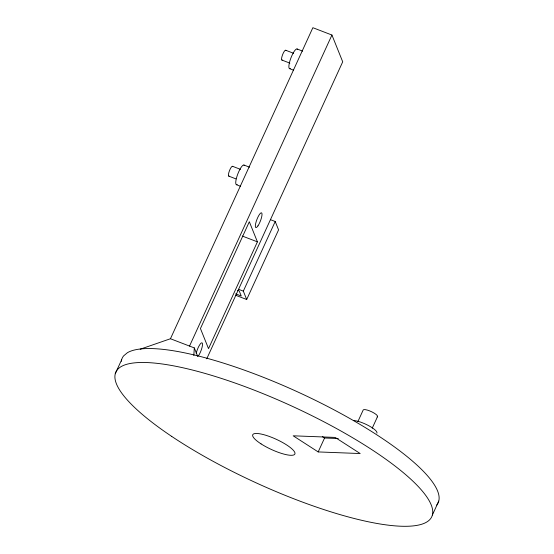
<?xml version="1.0" encoding="UTF-8"?>
<svg xmlns="http://www.w3.org/2000/svg" width="554" height="554" viewBox="0 0 554 554"><rect width="100%" height="100%" fill="white"/><g stroke="black" fill="none" stroke-linecap="round" stroke-linejoin="round"><path stroke-width="0.83" d="M193.824 355.495L194.302 347.905L170.452 338.743L140.217 349.207M115.253 373.735L121.631 359.809M170.452 338.743L312.865 27.7L331.936 35.034L342.711 61.819L206.739 358.812M189.53 346.077L331.936 35.034M257.409 241.849L208.519 348.625L200.444 328.536L249.328 221.759L257.409 241.849L242.306 236.046M235.568 295.234L246.696 299.506L243.331 291.134L275.213 221.496L270.442 219.668M246.696 299.506L278.579 229.868L275.213 221.496M318.183 451.925L360.183 453.546L335.163 437.425L293.17 435.804L318.183 451.925L324.561 437.999L338.272 438.526M357.884 421.594L363.202 409.988A7.895 1.925 24.6 0 1 372.177 412.024A7.895 1.925 24.6 0 1 377.073 416.927M372.226 428.2L377.544 416.594M432.369 515.026L438.747 501.1M297.069 48.974L302.636 51.113M285.656 50.227L293.599 53.281M281.896 60.061L289.846 63.114M289.555 68.648L293.53 70.171M243.933 165.037L249.494 167.176M232.514 166.29L240.464 169.344M228.76 176.124L235.914 178.873M236.419 184.704L240.394 186.234M238.559 289.306L243.331 291.134M237.645 290.365L239.238 290.975L241.253 296.002L235.692 293.862M322.476 436.656L324.561 437.999M194.302 347.905L197.785 356.575M121.34 361.298A173.727 42.326 24.6 0 1 123.646 355.862L127.378 352.732A173.727 42.326 24.6 0 1 315.842 400.542A173.727 42.326 24.6 0 1 436.732 505.047M282.27 60.005A5.263 1.267 -69 0 1 282.575 54.728A5.263 1.267 -69 0 1 285.899 50.504M290.303 68.523A10.526 2.541 -69 0 1 290.912 57.976A10.526 2.541 -69 0 1 297.567 49.528M229.134 176.061A5.263 1.267 -69 0 1 229.439 170.791A5.263 1.267 -69 0 1 232.763 166.567M237.167 184.586A10.526 2.541 -69 0 1 237.777 174.039A10.526 2.541 -69 0 1 244.425 165.584M196.199 353.334A7.895 1.904 -69 0 1 200.444 343.785A7.895 1.904 -69 0 1 202.355 345.925A7.895 1.904 -69 0 1 198.45 355.841M353.604 420.521A14.217 3.462 24.6 0 1 368.86 425.777A14.217 3.462 24.6 0 1 376.9 433.166M171.726 436.414A173.727 42.326 24.6 0 0 430.354 518.973A173.727 42.326 24.6 0 0 219.356 377.759A173.727 42.326 24.6 0 0 171.726 436.414M261.066 443.892A23.164 5.644 24.6 0 0 294.846 454.079A23.164 5.644 24.6 0 0 265.518 435.181A23.164 5.644 24.6 0 0 261.066 443.892M257.963 225.852A7.895 1.904 -69 0 0 261.869 213.235A7.895 1.904 -69 0 0 256.211 221.503A7.895 1.904 -69 0 0 257.963 225.852"/></g></svg>
